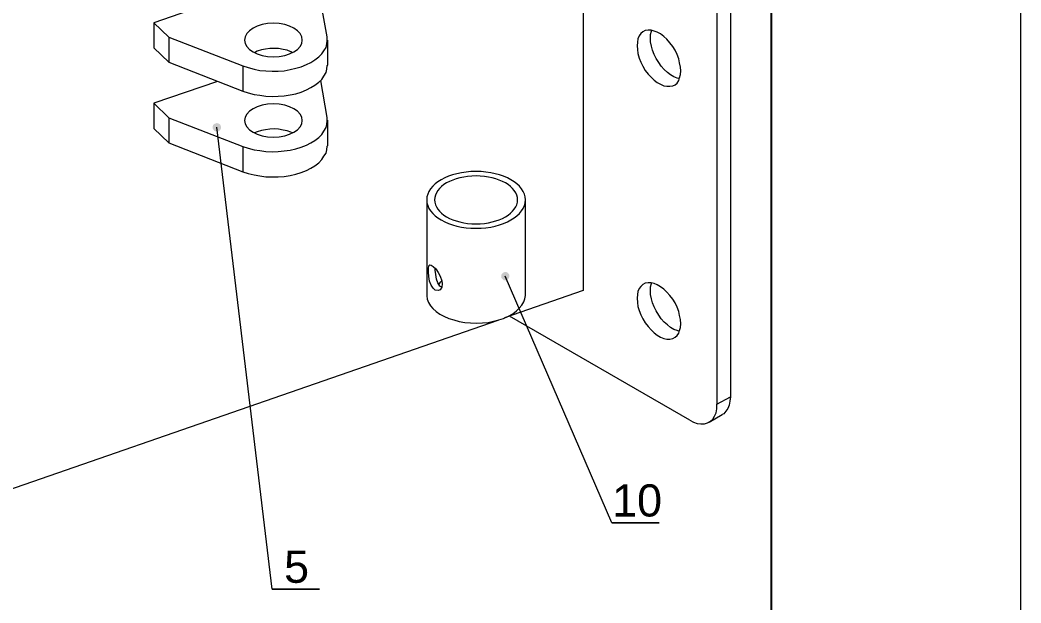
# Model space of a CAD drawing. Header units: millimetres. Extents: x 3 to 591, y 5 to 205.
# Drawn here: x 502.7 to 589, y 71.9 to 122.2 of the extents above; entities that cross this region are included whole.
import ezdxf

# ---------------------------------------------------------------- set-up
doc = ezdxf.new("R2010")
doc.units = ezdxf.units.MM
picture_1 = doc.add_image_def('image4.jpg', size_in_pixel=(888, 978))

msp = doc.modelspace()

# ---------------------------------------------------------------- hatches: boundary and pattern name
h = msp.add_hatch(color=7)
h.paths.add_polyline_path([(544.403139, 100.400556), (544.332583, 100.365278), (544.262028, 100.294722), (544.22675, 100.224167), (544.191472, 100.153611), (544.191472, 100.047778), (544.191472, 99.977222), (544.22675, 99.906667), (544.297306, 99.836111), (544.367861, 99.765556), (544.438417, 99.730278), (544.508972, 99.730278), (544.614806, 99.730278), (544.685361, 99.765556), (544.755917, 99.800833), (544.826472, 99.871389), (544.86175, 99.941944), (544.897028, 100.0125), (544.897028, 100.083056), (544.897028, 100.188889), (544.86175, 100.259444), (544.791194, 100.33), (544.720639, 100.400556), (544.650083, 100.435833), (544.579528, 100.435833), (544.473694, 100.435833), (544.403139, 100.400556), (544.54425, 100.083056)])
h.paths.add_polyline_path([(519.638139, 113.276944), (519.567583, 113.241667), (519.46175, 113.206389), (519.426472, 113.171111), (519.355917, 113.100556), (519.320639, 112.994722), (519.320639, 112.924167), (519.320639, 112.818333), (519.355917, 112.747778), (519.426472, 112.677222), (519.46175, 112.606667), (519.567583, 112.571389), (519.638139, 112.571389), (519.708694, 112.571389), (519.814528, 112.571389), (519.885083, 112.606667), (519.955639, 112.677222), (519.990917, 112.747778), (520.026194, 112.818333), (520.026194, 112.924167), (520.026194, 112.994722), (519.990917, 113.100556), (519.955639, 113.171111), (519.885083, 113.206389), (519.814528, 113.241667), (519.708694, 113.276944), (519.638139, 113.276944), (519.673417, 112.924167)])
h.paths.add_polyline_path([(472.365917, 120.120833), (472.436472, 120.191389), (472.436472, 120.261944), (472.436472, 120.367778), (472.436472, 120.438333), (472.401194, 120.508889), (472.330639, 120.579444), (472.260083, 120.65), (472.189528, 120.685278), (472.118972, 120.685278), (472.013139, 120.685278), (471.942583, 120.65), (471.872028, 120.614722), (471.801472, 120.544167), (471.766194, 120.473611), (471.730917, 120.367778), (471.730917, 120.297222), (471.766194, 120.226667), (471.801472, 120.120833), (471.83675, 120.050278), (471.907306, 120.015), (471.977861, 119.979722), (472.083694, 119.979722), (472.15425, 119.979722), (472.260083, 120.015), (472.330639, 120.050278), (472.365917, 120.120833), (472.083694, 120.3325)])
h.paths.add_polyline_path([(473.706472, 84.031667), (473.671194, 84.102222), (473.600639, 84.1375), (473.530083, 84.208056), (473.459528, 84.243333), (473.353694, 84.243333), (473.283139, 84.208056), (473.212583, 84.172778), (473.142028, 84.1375), (473.071472, 84.066944), (473.036194, 83.996389), (473.036194, 83.890556), (473.036194, 83.82), (473.036194, 83.749444), (473.10675, 83.643611), (473.142028, 83.608333), (473.212583, 83.537778), (473.318417, 83.537778), (473.388972, 83.5025), (473.494806, 83.537778), (473.565361, 83.573056), (473.635917, 83.608333), (473.671194, 83.678889), (473.706472, 83.749444), (473.74175, 83.855278), (473.74175, 83.925833), (473.706472, 84.031667), (473.388972, 83.890556)])
h.paths.add_polyline_path([(481.467583, 107.667778), (481.467583, 107.738333), (481.432306, 107.844167), (481.397028, 107.914722), (481.36175, 107.985278), (481.291194, 108.020556), (481.185361, 108.055833), (481.114806, 108.055833), (481.04425, 108.055833), (480.938417, 108.020556), (480.867861, 107.985278), (480.797306, 107.914722), (480.762028, 107.844167), (480.762028, 107.773611), (480.762028, 107.667778), (480.762028, 107.597222), (480.797306, 107.526667), (480.867861, 107.456111), (480.938417, 107.385556), (481.008972, 107.350278), (481.114806, 107.350278), (481.185361, 107.350278), (481.255917, 107.385556), (481.326472, 107.420833), (481.397028, 107.491389), (481.432306, 107.561944), (481.467583, 107.667778), (481.114806, 107.703056)])
h.paths.add_polyline_path([(353.903139, 88.229722), (353.832583, 88.300278), (353.762028, 88.300278), (353.691472, 88.335556), (353.585639, 88.300278), (353.515083, 88.265), (353.444528, 88.229722), (353.373972, 88.159167), (353.338694, 88.088611), (353.338694, 87.982778), (353.338694, 87.912222), (353.373972, 87.806389), (353.40925, 87.735833), (353.479806, 87.665278), (353.550361, 87.63), (353.620917, 87.594722), (353.72675, 87.594722), (353.797306, 87.63), (353.867861, 87.665278), (353.938417, 87.700556), (354.008972, 87.771111), (354.04425, 87.841667), (354.04425, 87.9475), (354.04425, 88.018056), (354.008972, 88.123889), (353.973694, 88.194444), (353.903139, 88.229722), (353.691472, 87.9475)])
h.paths.add_polyline_path([(396.236472, 105.903889), (396.165917, 105.833333), (396.165917, 105.7275), (396.130639, 105.656944), (396.165917, 105.551111), (396.201194, 105.480556), (396.236472, 105.41), (396.307028, 105.374722), (396.377583, 105.339444), (396.483417, 105.304167), (396.553972, 105.304167), (396.659806, 105.339444), (396.730361, 105.374722), (396.800917, 105.445278), (396.836194, 105.515833), (396.871472, 105.586389), (396.871472, 105.692222), (396.836194, 105.762778), (396.800917, 105.833333), (396.765639, 105.903889), (396.695083, 105.974444), (396.624528, 106.009722), (396.518694, 106.009722), (396.448139, 106.009722), (396.377583, 106.009722), (396.27175, 105.939167), (396.236472, 105.903889), (396.518694, 105.656944)])
h.paths.add_polyline_path([(395.31925, 158.4325), (395.389806, 158.4325), (395.495639, 158.4325), (395.566194, 158.4325), (395.63675, 158.467778), (395.707306, 158.538333), (395.777861, 158.608889), (395.777861, 158.679444), (395.813139, 158.785278), (395.813139, 158.855833), (395.777861, 158.926389), (395.707306, 159.032222), (395.672028, 159.0675), (395.566194, 159.102778), (395.495639, 159.138056), (395.425083, 159.138056), (395.31925, 159.102778), (395.248694, 159.0675), (395.178139, 159.032222), (395.142861, 158.961667), (395.107583, 158.891111), (395.072306, 158.785278), (395.107583, 158.714722), (395.142861, 158.608889), (395.178139, 158.538333), (395.248694, 158.503056), (395.31925, 158.4325), (395.460361, 158.785278)])
h.paths.add_polyline_path([(373.376472, 157.127222), (373.447028, 157.091944), (373.552861, 157.091944), (373.623417, 157.127222), (373.693972, 157.1625), (373.764528, 157.197778), (373.835083, 157.268333), (373.870361, 157.374167), (373.870361, 157.444722), (373.870361, 157.515278), (373.835083, 157.621111), (373.799806, 157.691667), (373.72925, 157.762222), (373.658694, 157.7975), (373.588139, 157.7975), (373.482306, 157.832778), (373.41175, 157.7975), (373.305917, 157.762222), (373.270639, 157.726944), (373.200083, 157.656389), (373.164806, 157.550556), (373.164806, 157.48), (373.164806, 157.374167), (373.200083, 157.303611), (373.235361, 157.233056), (373.305917, 157.1625), (373.376472, 157.127222), (373.517583, 157.444722)])
h.paths.add_polyline_path([(356.548972, 144.215556), (356.58425, 144.250833), (356.654806, 144.321389), (356.690083, 144.427222), (356.690083, 144.497778), (356.690083, 144.603611), (356.654806, 144.674167), (356.619528, 144.744722), (356.548972, 144.815278), (356.478417, 144.850556), (356.407861, 144.850556), (356.302028, 144.885833), (356.231472, 144.850556), (356.160917, 144.815278), (356.090361, 144.744722), (356.019806, 144.674167), (355.984528, 144.603611), (355.984528, 144.533056), (355.984528, 144.427222), (356.019806, 144.356667), (356.055083, 144.286111), (356.125639, 144.215556), (356.196194, 144.180278), (356.26675, 144.145), (356.372583, 144.145), (356.443139, 144.180278), (356.548972, 144.215556), (356.337306, 144.497778)])

# ---------------------------------------------------------------- linework, layer by layer
at = {"color": 9, "lineweight": 0, "true_color": 0xc0c0c0}
msp.add_lwpolyline([(588.99425, 5.221111), (588.99425, 204.822778)], dxfattribs=at)
at = {"color": 7, "lineweight": 0}
for points in [[(551.247028, 145.803056), (551.247028, 98.848333)], [(563.947028, 143.580556), (563.947028, 89.676111)], [(562.782861, 142.910278), (562.782861, 89.041111)], [(527.117028, 126.400278), (514.240639, 121.92)], [(529.198417, 120.720556), (528.387028, 125.165556)], [(514.240639, 121.92), (515.545917, 120.685278)], [(514.240639, 121.92), (514.240639, 119.768056)], [(557.067861, 120.614722), (557.067861, 120.932222), (557.138417, 121.214444), (557.173694, 121.285)], [(515.545917, 120.685278), (521.931194, 118.215833)], [(515.545917, 120.685278), (515.545917, 118.533333)], [(521.931194, 118.215833), (522.389806, 118.074722), (522.883694, 117.933611), (523.377583, 117.827778), (523.90675, 117.7925), (524.435917, 117.757222), (524.965083, 117.757222), (525.49425, 117.7925), (525.988139, 117.898333), (526.482028, 118.004167), (526.940639, 118.145278), (527.39925, 118.321667), (527.787306, 118.498056), (528.140083, 118.745), (528.457583, 118.991944), (528.739806, 119.238889), (528.916194, 119.521111), (529.092583, 119.803333), (529.163139, 120.120833), (529.198417, 120.403056), (529.198417, 120.720556)], [(529.233694, 118.286389), (529.233694, 120.438333)], [(559.572583, 117.122222), (559.360917, 117.1575), (559.078694, 117.263333), (558.796472, 117.439722), (558.51425, 117.651389), (558.232028, 117.898333), (557.985083, 118.180556), (557.773417, 118.498056), (557.56175, 118.850833), (557.385361, 119.203611), (557.24425, 119.556389), (557.138417, 119.909167), (557.067861, 120.297222), (557.067861, 120.614722)], [(514.240639, 119.768056), (515.545917, 118.533333)], [(526.199806, 119.344722), (526.058694, 119.415278), (525.741194, 119.556389), (525.388417, 119.626944), (525.000361, 119.6975), (524.647583, 119.6975), (524.259528, 119.6975), (523.871472, 119.662222), (523.518694, 119.591667), (523.165917, 119.485833), (522.918972, 119.344722)], [(515.545917, 118.533333), (521.931194, 116.028611)], [(521.931194, 116.028611), (522.389806, 115.8875), (522.883694, 115.746389), (523.377583, 115.675833), (523.90675, 115.605278), (524.435917, 115.57), (524.965083, 115.605278), (525.49425, 115.640556), (525.988139, 115.711111), (526.482028, 115.816944), (526.940639, 115.958056), (527.39925, 116.134444), (527.787306, 116.346111), (528.140083, 116.557778), (528.457583, 116.804722), (528.739806, 117.051667), (528.916194, 117.333889), (529.092583, 117.651389), (529.163139, 117.933611), (529.198417, 118.251111), (529.233694, 118.286389)], [(521.931194, 118.215833), (521.931194, 116.028611)], [(519.743972, 116.875278), (514.240639, 115.005556)], [(529.198417, 113.770833), (528.633972, 116.945833)], [(514.240639, 115.005556), (515.545917, 113.735556)], [(514.240639, 115.005556), (514.240639, 112.818333)], [(515.545917, 113.735556), (521.931194, 111.266111)], [(515.545917, 113.735556), (515.545917, 111.583611)], [(521.931194, 111.266111), (522.389806, 111.125), (522.883694, 110.983889), (523.377583, 110.913333), (523.90675, 110.842778), (524.435917, 110.8075), (524.965083, 110.842778), (525.49425, 110.878056), (525.988139, 110.948611), (526.482028, 111.054444), (526.940639, 111.195556), (527.39925, 111.371944), (527.787306, 111.583611), (528.140083, 111.795278), (528.457583, 112.042222), (528.739806, 112.289167), (528.916194, 112.571389), (529.092583, 112.888889), (529.163139, 113.171111), (529.198417, 113.488611), (529.198417, 113.770833)], [(529.233694, 111.336667), (529.233694, 113.523889)], [(514.240639, 112.818333), (515.545917, 111.583611)], [(524.435917, 73.095556), (519.673417, 112.924167)], [(526.199806, 112.430278), (526.058694, 112.500833), (525.741194, 112.606667), (525.388417, 112.677222), (525.000361, 112.747778), (524.647583, 112.783056), (524.259528, 112.747778), (523.871472, 112.7125), (523.518694, 112.641944), (523.165917, 112.536111), (522.918972, 112.430278)], [(515.545917, 111.583611), (521.931194, 109.078889)], [(521.931194, 109.078889), (522.389806, 108.937778), (522.883694, 108.831944), (523.377583, 108.726111), (523.90675, 108.655556), (524.435917, 108.655556), (524.965083, 108.655556), (525.49425, 108.690833), (525.988139, 108.761389), (526.482028, 108.867222), (526.940639, 109.008333), (527.39925, 109.184722), (527.787306, 109.396389), (528.140083, 109.608056), (528.457583, 109.855), (528.739806, 110.137222), (528.916194, 110.419444), (529.092583, 110.701667), (529.163139, 110.983889), (529.198417, 111.301389), (529.233694, 111.336667)], [(521.931194, 111.266111), (521.931194, 109.078889)], [(537.770917, 106.644722), (537.770917, 98.495556)], [(546.272861, 98.495556), (546.272861, 106.644722)], [(539.076194, 99.130556), (538.899806, 99.236389), (538.723417, 99.518611), (538.617583, 99.836111), (538.547028, 100.224167), (538.51175, 100.612222), (538.51175, 100.753333)], [(539.076194, 99.659722), (538.899806, 99.518611), (538.793972, 99.3775)], [(553.716472, 78.810556), (544.54425, 100.083056)], [(557.067861, 98.848333), (557.067861, 99.165833), (557.138417, 99.448056), (557.173694, 99.518611)], [(537.770917, 98.495556), (537.770917, 98.389722), (537.806194, 98.1075), (537.912028, 97.825278), (538.088417, 97.543056), (538.300083, 97.296111), (538.582306, 97.049167), (538.899806, 96.802222), (539.252583, 96.625833), (539.675917, 96.449444), (540.09925, 96.308333), (540.557861, 96.167222), (541.05175, 96.096667), (541.545639, 96.061389), (542.039528, 96.026111), (542.568694, 96.061389), (543.062583, 96.096667), (543.521194, 96.2025), (543.979806, 96.308333), (544.403139, 96.449444), (544.826472, 96.625833), (545.17925, 96.8375), (545.49675, 97.084444), (545.743694, 97.331389), (545.955361, 97.578333), (546.13175, 97.860556), (546.237583, 98.142778), (546.272861, 98.425), (546.272861, 98.495556)], [(551.247028, 98.848333), (544.473694, 96.484722)], [(559.572583, 95.320556), (559.360917, 95.391111), (559.078694, 95.496944), (558.796472, 95.673333), (558.51425, 95.885), (558.232028, 96.131944), (557.985083, 96.414167), (557.773417, 96.731667), (557.56175, 97.084444), (557.385361, 97.437222), (557.24425, 97.79), (557.138417, 98.142778), (557.067861, 98.495556), (557.067861, 98.848333)], [(543.90925, 96.273056), (481.538139, 74.647778)], [(560.454528, 87.665278), (544.897028, 96.625833)], [(560.454528, 87.665278), (560.772028, 87.488889), (561.089528, 87.383056), (561.407028, 87.347778), (561.724528, 87.347778), (561.971472, 87.453611), (562.218417, 87.594722), (562.430083, 87.771111), (562.571194, 88.018056), (562.712306, 88.300278), (562.782861, 88.653056), (562.782861, 89.041111)], [(562.782861, 89.041111), (563.947028, 89.676111)], [(563.947028, 89.676111), (563.91175, 89.323333), (563.841194, 88.970556), (563.735361, 88.688333), (563.558972, 88.441389), (563.382583, 88.229722), (563.241472, 88.159167)], [(562.112583, 87.488889), (563.241472, 88.159167)], [(553.716472, 78.810556), (557.808694, 78.810556)], [(557.808694, 78.810556), (553.716472, 78.810556)], [(553.716472, 78.810556), (557.808694, 78.810556)], [(557.808694, 78.810556), (553.716472, 78.810556)], [(553.716472, 78.810556), (557.808694, 78.810556)], [(557.808694, 78.810556), (553.716472, 78.810556)], [(524.435917, 73.095556), (528.528139, 73.095556)], [(528.528139, 73.095556), (524.435917, 73.095556)], [(524.435917, 73.095556), (528.528139, 73.095556)], [(528.528139, 73.095556), (524.435917, 73.095556)], [(524.435917, 73.095556), (528.528139, 73.095556)], [(528.528139, 73.095556), (524.435917, 73.095556)]]:
    msp.add_lwpolyline(points, dxfattribs=at)
for points in [[(559.678417, 117.7925), (559.643139, 118.11), (559.572583, 118.462778), (559.502028, 118.815556), (559.360917, 119.203611), (559.184528, 119.556389), (558.972861, 119.873889), (558.725917, 120.191389), (558.478972, 120.508889), (558.19675, 120.755833), (557.914528, 120.9675), (557.632306, 121.108611), (557.385361, 121.214444), (557.103139, 121.285), (556.856194, 121.285), (556.60925, 121.249722), (556.397583, 121.143889), (556.221194, 121.002778), (556.080083, 120.791111), (555.97425, 120.544167), (555.938972, 120.261944), (555.903694, 119.944444), (555.938972, 119.626944), (555.97425, 119.274167), (556.080083, 118.886111), (556.221194, 118.533333), (556.397583, 118.180556), (556.60925, 117.827778), (556.856194, 117.510278), (557.103139, 117.228056), (557.385361, 116.981111), (557.632306, 116.769444), (557.914528, 116.628333), (558.19675, 116.487222), (558.478972, 116.451944), (558.725917, 116.451944), (558.972861, 116.487222), (559.184528, 116.593056), (559.360917, 116.734167), (559.502028, 116.945833), (559.572583, 117.192778), (559.643139, 117.475)], [(539.111472, 99.412778), (539.076194, 99.130556), (538.935083, 98.918889), (538.758694, 98.848333), (538.51175, 98.883611), (538.335361, 99.06), (538.158972, 99.306944), (538.017861, 99.659722), (537.947306, 100.047778), (537.912028, 100.435833), (537.912028, 100.753333), (537.947306, 100.965), (538.053139, 101.070833), (538.158972, 101.035556), (538.335361, 100.929722), (538.547028, 100.718056), (538.758694, 100.400556), (538.935083, 100.083056), (539.076194, 99.695)], [(559.678417, 95.990833), (559.643139, 96.343611), (559.572583, 96.696389), (559.502028, 97.049167), (559.360917, 97.401944), (559.184528, 97.79), (558.972861, 98.1075), (558.725917, 98.425), (558.478972, 98.707222), (558.19675, 98.954167), (557.914528, 99.165833), (557.632306, 99.342222), (557.385361, 99.448056), (557.103139, 99.518611), (556.856194, 99.518611), (556.60925, 99.483333), (556.397583, 99.3775), (556.221194, 99.201111), (556.080083, 99.024722), (555.97425, 98.777778), (555.938972, 98.495556), (555.903694, 98.178056), (555.938972, 97.825278), (555.97425, 97.4725), (556.080083, 97.119722), (556.221194, 96.766944), (556.397583, 96.414167), (556.60925, 96.061389), (556.856194, 95.743889), (557.103139, 95.461667), (557.385361, 95.214722), (557.632306, 95.003056), (557.914528, 94.826667), (558.19675, 94.720833), (558.478972, 94.650278), (558.725917, 94.650278), (558.972861, 94.720833), (559.184528, 94.826667), (559.360917, 94.967778), (559.502028, 95.179444), (559.572583, 95.391111), (559.643139, 95.673333)]]:
    msp.add_lwpolyline(points, close=True, dxfattribs=at)
for centre, major_axis, ratio in [((524.559389, 120.438333), (2.487083, 0), 0.58156), ((524.559389, 113.50625), (2.487083, 0), 0.574468), ((542.021889, 106.662361), (4.250972, 0), 0.576763), ((542.021889, 106.662361), (3.580694, 0), 0.576355)]:
    msp.add_ellipse(centre, major_axis=major_axis, ratio=ratio, start_param=0, end_param=6.283185, dxfattribs=at)

# ---------------------------------------------------------------- texts
at = {"color": 7, "attachment_point": 1}
for s, insert, char_height in [('{\\fArialUnicodeMS|b0|i0|c0;10}', (553.749562, 82.141304), 2.772729), ('{\\fArialUnicodeMS|b0|i0|c0;5}', (525.476783, 76.427287), 2.77273)]:
    msp.add_mtext(s, dxfattribs=dict(at, insert=insert, char_height=char_height))

# ---------------------------------------------------------------- pictures from other files: only their frames are drawn
image = msp.add_image(picture_1, insert=(438.684166, 45.955679), size_in_units=(128.77776, 142.229562))
image.dxf.flags = 7

doc.saveas('drawing.dxf')
